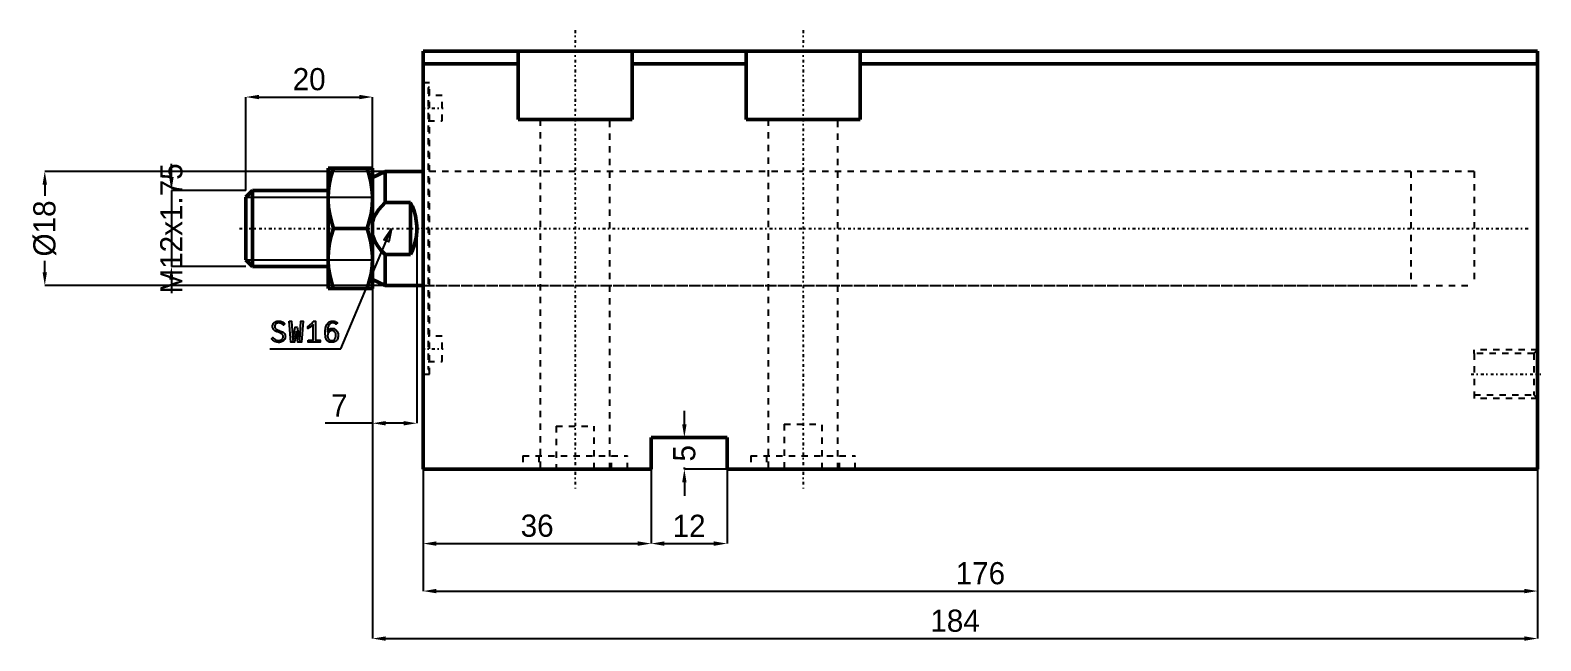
# Model space of a CAD drawing. Header units: millimetres. Extents: x -115 to 328, y -280 to 55.
# Drawn here: x 89.1 to 327.6, y -58.1 to 38.3 of the extents above; entities that cross this region are included whole.
import ezdxf

# ---------------------------------------------------------------- set-up
doc = ezdxf.new("R2010")
doc.units = ezdxf.units.MM
doc.linetypes.add('Center', pattern=[1.5, 0.45, -0.5, 0.05, -0.5])
doc.linetypes.add('Dashed', pattern=[2, 1, -1])
for name, color, linetype, lineweight in [('2d ConnectionPoints', 7, 'Continuous', 50), ('AM_0', 7, 'Continuous', 50), ('AM_5', 3, 'Continuous', 25), ('AM_7', 7, 'Center', 25), ('AM_9', 6, 'Dashed', 25)]:
    doc.layers.add(name, color=color, linetype=linetype, lineweight=lineweight)
doc.dimstyles.new('ISO-25', dxfattribs={"dimtxt": 2.5, "dimasz": 2.5, "dimexe": 1.25, "dimexo": 0.625, "dimtad": 1, "dimtxsty": 'Standard', "dimcen": 2.5, "dimadec": 0, "dimazin": 0, "dimtfac": 1, "dimtmove": 0, "dimatfit": 3, "dimfxl": 1, "dimarcsym": 0})

# ---------------------------------------------------------------- blocks, each defined once
blk = doc.blocks.new('1_JEBC_32_100ST_EX_rod_0_in_JEBC_MF_LA_32_100ST_EX_0_2')
at = {"layer": 'AM_0'}
for p, q in [((-15, 9.5), (-8, 9.5)), ((-15, 9.5), (-15, -9.5)), ((-8, 9.5), (-8, -9.5)), ((-6, 9), (-8, 8.07)), ((0, 9), (-6, 9)), ((-6, 9), (-6, 4.12)), ((-26.93, 6), (-28, 4.93)), ((-28, 4.93), (-28, -4.93)), ((-15, 6), (-26.93, 6)), ((-26.93, 6), (-26.93, -6)), ((-2, 4.12), (-6, 4.12)), ((-2, 4.12), (-2, -4.12)), ((-8.85, 0), (-14.15, 0)), ((-6, -4.12), (-2, -4.12)), ((-6, -4.12), (-6, -9)), ((-28, -4.93), (-26.93, -6)), ((-26.93, -6), (-15, -6)), ((-8, -9.5), (-15, -9.5)), ((-8, -8.07), (-6, -9)), ((-6, -9), (0, -9))]:
    blk.add_line(p, q, dxfattribs=at)
for points in [[(-14.15, 9.5), (-14.5, 8.34), (-14.77, 7.17), (-14.94, 5.97), (-15, 4.75)], [(-8, 4.75), (-8, 5.09), (-8.08, 6.2), (-8.26, 7.3), (-8.52, 8.41), (-8.85, 9.5)], [(-15, 4.75), (-15, 4.41), (-14.92, 3.3), (-14.74, 2.2), (-14.48, 1.09), (-14.15, 0)], [(-8.85, 0), (-8.5, 1.16), (-8.23, 2.33), (-8.06, 3.53), (-8, 4.75)], [(-6, 4.12), (-6.54, 3.54), (-7.03, 2.92), (-7.49, 2.24), (-7.84, 1.5), (-8, 1.04)], [(-2, -4.12), (-1.67, -3.41), (-1.41, -2.67), (-1.21, -1.91), (-1.07, -1.14), (-1.01, -0.36), (-1.01, 0.43), (-1.08, 1.21), (-1.22, 1.98), (-1.43, 2.74), (-1.7, 3.48), (-2, 4.12)], [(-14.15, 0), (-14.5, -1.16), (-14.77, -2.33), (-14.94, -3.53), (-15, -4.75)], [(-8, -4.75), (-8, -4.41), (-8.08, -3.3), (-8.26, -2.2), (-8.52, -1.09), (-8.85, 0)], [(-8, -1.04), (-7.96, -1.18), (-7.61, -2), (-7.13, -2.79), (-6.6, -3.48), (-6, -4.12)], [(-15, -4.75), (-15, -5.09), (-14.92, -6.2), (-14.74, -7.3), (-14.48, -8.41), (-14.15, -9.5)], [(-8.85, -9.5), (-8.5, -8.34), (-8.23, -7.17), (-8.06, -5.97), (-8, -4.75)]]:
    blk.add_lwpolyline(points, dxfattribs=at)
at = {"layer": 'AM_5'}
for p, q in [((-28, 4.93), (-8, 4.93)), ((-28, -4.93), (-8, -4.93))]:
    blk.add_line(p, q, dxfattribs=at)
at = {"layer": 'AM_7'}
blk.add_line((-29, 0), (174.7, 0), dxfattribs=at)
at = {"layer": 'AM_9'}
for p, q in [((166, 9), (0, 9)), ((166, 9), (166, -9)), ((0, -9), (166, -9))]:
    blk.add_line(p, q, dxfattribs=at)
blk = doc.blocks.new('2_JEBC_MF_LA_32_100ST_EX_0_body_0_in_JEBC_MF_LA_32_100ST_EX_0_2')
at = {"layer": 'AM_0'}
for p, q in [((176, 28), (0, 28)), ((0, -38), (0, 28)), ((15, 28), (15, 17.2)), ((33, 17.2), (33, 28)), ((51, 28), (51, 17.2)), ((69, 17.2), (69, 28)), ((176, -38), (176, 28)), ((15, 26), (0, 26)), ((51, 26), (33, 26)), ((176, 26), (69, 26)), ((15, 17.2), (33, 17.2)), ((51, 17.2), (69, 17.2)), ((36, -33), (36, -38)), ((48, -33), (36, -33)), ((48, -38), (48, -33)), ((36, -38), (0, -38)), ((176, -38), (48, -38))]:
    blk.add_line(p, q, dxfattribs=at)
at = {"layer": 'AM_5', "linetype": 'Dashed'}
for p, q in [((176, -19.1385), (166, -19.1385)), ((166, -19.7195), (166, -19.1385)), ((166, -26.2805), (166, -26.8615)), ((176, -26.8615), (166, -26.8615))]:
    blk.add_line(p, q, dxfattribs=at)
at = {"layer": 'AM_7'}
for p, q in [((24, 31.3), (24, -41.3)), ((60, 31.3), (60, -41.3)), ((-0.15, 19), (3.15, 19)), ((-0.15, -19), (3.15, -19)), ((165.5, -23), (176.5, -23))]:
    blk.add_line(p, q, dxfattribs=at)
at = {"layer": 'AM_9'}
for p, q in [((1, 23), (0, 23)), ((0.8, 22.25), (0.8, -22.25)), ((1, 22.25), (0.8, 22.25)), ((1, -23), (1, 23)), ((3, 21), (0.8, 21)), ((3, 17), (3, 21)), ((0.8, 17), (3, 17)), ((18.5, 17.2), (18.5, -38)), ((29.5, -38), (29.5, 17.2)), ((54.5, 17.2), (54.5, -38)), ((65.5, -38), (65.5, 17.2)), ((156, 9), (0.8, 9)), ((156, 9), (156, -9)), ((0.8, -9), (156, -9)), ((3, -17), (0.8, -17)), ((3, -21), (3, -17)), ((0.8, -21), (3, -21)), ((175.419, -19.7195), (166, -19.7195)), ((166, -19.7195), (166, -26.2805)), ((176, -19.1385), (175.419, -19.7195)), ((175.419, -19.7195), (175.419, -26.2805)), ((0, -23), (1, -23)), ((0.8, -22.25), (1, -22.25)), ((166, -26.2805), (175.419, -26.2805)), ((175.419, -26.2805), (176, -26.8615)), ((57, -30.9), (63, -30.9)), ((57, -30.9), (57, -38)), ((63, -38), (63, -30.9)), ((21, -31.2), (27, -31.2)), ((21, -31.2), (21, -38)), ((27, -38), (27, -31.2)), ((15.75, -35.9), (32.25, -35.9)), ((15.75, -35.9), (15.75, -38)), ((18.25, -35.9), (18.25, -38)), ((29.75, -38), (29.75, -35.9)), ((32.25, -38), (32.25, -35.9)), ((51.75, -35.9), (68.25, -35.9)), ((51.75, -35.9), (51.75, -38)), ((54.25, -35.9), (54.25, -38)), ((65.75, -38), (65.75, -35.9)), ((68.25, -38), (68.25, -35.9))]:
    blk.add_line(p, q, dxfattribs=at)
blk = doc.blocks.new('*D19')
at = {"layer": 'AM_5', "color": 0, "lineweight": -2}
for p, q in [((151.14, 15.95), (91.39, 15.95)), ((91.39, 13.85), (91.39, 12.08)), ((91.39, 0.05), (91.39, 1.82)), ((151.14, -2.05), (91.39, -2.05))]:
    blk.add_line(p, q, dxfattribs=at)
at = {"layer": 'AM_5', "color": 0}
for points in [[(91.74, 13.85), (91.04, 13.85), (91.39, 15.95)], [(91.04, 0.05), (91.74, 0.05), (91.39, -2.05)]]:
    blk.add_solid(points, dxfattribs=at)
at = {"layer": 'Defpoints', "color": 0}
for p in [(151.14, 15.95), (91.39, -2.05), (151.14, -2.05)]:
    blk.add_point(p, dxfattribs=at)
at = {"layer": 'AM_5', "color": 0, "insert": (91.39, 6.95), "char_height": 3.5, "attachment_point": 5, "rotation": 90}
blk.add_mtext('Ø18', dxfattribs=at)
blk = doc.blocks.new('*D20')
at = {"layer": 'AM_5', "color": 0, "lineweight": -2}
for p, q in [((111.39, 15.05), (111.39, 17.15)), ((123.14, 12.95), (111.39, 12.95)), ((111.39, 12.95), (111.39, 0.95)), ((123.14, 0.95), (111.39, 0.95)), ((111.39, -1.15), (111.39, -3.25))]:
    blk.add_line(p, q, dxfattribs=at)
at = {"layer": 'AM_5', "color": 0}
for points in [[(111.04, 15.05), (111.74, 15.05), (111.39, 12.95)], [(111.74, -1.15), (111.04, -1.15), (111.39, 0.95)]]:
    blk.add_solid(points, dxfattribs=at)
at = {"layer": 'Defpoints', "color": 0}
for p in [(123.14, 12.95), (111.39, 0.95), (123.14, 0.95)]:
    blk.add_point(p, dxfattribs=at)
at = {"layer": 'AM_5', "color": 0, "insert": (111.39, 6.95), "char_height": 3.5, "attachment_point": 5, "rotation": 90}
blk.add_mtext('M12x1.75', dxfattribs=at)
blk = doc.blocks.new('*D21')
at = {"layer": 'AM_5', "color": 0, "lineweight": -2}
for p, q in [((150.14, 6.95), (150.14, -23.8)), ((143.14, -2.05), (143.14, -23.8)), ((143.14, -23.8), (135.67, -23.8)), ((148.04, -23.8), (145.24, -23.8))]:
    blk.add_line(p, q, dxfattribs=at)
at = {"layer": 'AM_5', "color": 0}
for points in [[(145.24, -23.45), (145.24, -24.15), (143.14, -23.8)], [(148.04, -24.15), (148.04, -23.45), (150.14, -23.8)]]:
    blk.add_solid(points, dxfattribs=at)
at = {"layer": 'Defpoints', "color": 0}
for p in [(150.14, 6.95), (143.14, -2.05), (143.14, -23.8)]:
    blk.add_point(p, dxfattribs=at)
at = {"layer": 'AM_5', "color": 0, "insert": (137.89, -21), "char_height": 3.5, "attachment_point": 5}
blk.add_mtext('7', dxfattribs=at)
blk = doc.blocks.new('*D22')
at = {"layer": 'AM_5', "color": 0, "lineweight": -2}
for p, q in [((123.14, 12.95), (123.14, 27.7)), ((125.24, 27.7), (141.04, 27.7)), ((143.14, 15.95), (143.14, 27.7))]:
    blk.add_line(p, q, dxfattribs=at)
at = {"layer": 'AM_5', "color": 0}
for points in [[(125.24, 28.05), (125.24, 27.35), (123.14, 27.7)], [(141.04, 27.35), (141.04, 28.05), (143.14, 27.7)]]:
    blk.add_solid(points, dxfattribs=at)
at = {"layer": 'Defpoints', "color": 0}
for p in [(143.14, 27.7), (143.14, 15.95), (123.14, 12.95)]:
    blk.add_point(p, dxfattribs=at)
at = {"layer": 'AM_5', "color": 0, "insert": (133.14, 30.5), "char_height": 3.5, "attachment_point": 5}
blk.add_mtext('20', dxfattribs=at)
blk = doc.blocks.new('*D23')
at = {"layer": 'AM_5', "color": 0, "lineweight": -2}
for p, q in [((327.14, -26.05), (327.14, -50.3)), ((151.14, -31.05), (151.14, -50.3)), ((153.24, -50.3), (325.04, -50.3))]:
    blk.add_line(p, q, dxfattribs=at)
at = {"layer": 'AM_5', "color": 0}
for points in [[(153.24, -49.95), (153.24, -50.65), (151.14, -50.3)], [(325.04, -50.65), (325.04, -49.95), (327.14, -50.3)]]:
    blk.add_solid(points, dxfattribs=at)
at = {"layer": 'Defpoints', "color": 0}
for p in [(327.14, -26.05), (151.14, -31.05), (327.14, -50.3)]:
    blk.add_point(p, dxfattribs=at)
at = {"layer": 'AM_5', "color": 0, "insert": (239.14, -47.5), "char_height": 3.5, "attachment_point": 5}
blk.add_mtext('176', dxfattribs=at)
blk = doc.blocks.new('*D24')
at = {"layer": 'AM_5', "color": 0, "lineweight": -2}
for p, q in [((143.14, -2.05), (143.14, -57.8)), ((327.14, -26.05), (327.14, -57.8)), ((145.24, -57.8), (325.04, -57.8))]:
    blk.add_line(p, q, dxfattribs=at)
at = {"layer": 'AM_5', "color": 0}
for points in [[(145.24, -57.45), (145.24, -58.15), (143.14, -57.8)], [(325.04, -58.15), (325.04, -57.45), (327.14, -57.8)]]:
    blk.add_solid(points, dxfattribs=at)
at = {"layer": 'Defpoints', "color": 0}
for p in [(143.14, -2.05), (327.14, -26.05), (327.14, -57.8)]:
    blk.add_point(p, dxfattribs=at)
at = {"layer": 'AM_5', "color": 0, "insert": (235.14, -55), "char_height": 3.5, "attachment_point": 5}
blk.add_mtext('184', dxfattribs=at)
blk = doc.blocks.new('*D25')
at = {"layer": 'AM_5', "color": 0, "lineweight": -2}
for p, q in [((187.14, -31.05), (187.14, -42.8)), ((199.14, -31.05), (199.14, -42.8)), ((189.24, -42.8), (197.04, -42.8))]:
    blk.add_line(p, q, dxfattribs=at)
at = {"layer": 'AM_5', "color": 0}
for points in [[(189.24, -42.45), (189.24, -43.15), (187.14, -42.8)], [(197.04, -43.15), (197.04, -42.45), (199.14, -42.8)]]:
    blk.add_solid(points, dxfattribs=at)
at = {"layer": 'Defpoints', "color": 0}
for p in [(187.14, -31.05), (199.14, -31.05), (199.14, -42.8)]:
    blk.add_point(p, dxfattribs=at)
at = {"layer": 'AM_5', "color": 0, "insert": (193.14, -40), "char_height": 3.5, "attachment_point": 5}
blk.add_mtext('12', dxfattribs=at)
blk = doc.blocks.new('*D26')
at = {"layer": 'AM_5', "color": 0, "lineweight": -2}
for p, q in [((192.39, -23.95), (192.39, -21.85)), ((199.14, -26.05), (192.39, -26.05)), ((192.39, -26.05), (192.39, -26.33)), ((192.39, -31.05), (192.39, -30.77)), ((199.14, -31.05), (192.39, -31.05)), ((192.39, -33.15), (192.39, -35.25))]:
    blk.add_line(p, q, dxfattribs=at)
at = {"layer": 'AM_5', "color": 0}
for points in [[(192.04, -23.95), (192.74, -23.95), (192.39, -26.05)], [(192.74, -33.15), (192.04, -33.15), (192.39, -31.05)]]:
    blk.add_solid(points, dxfattribs=at)
at = {"layer": 'Defpoints', "color": 0}
for p in [(199.14, -26.05), (192.39, -31.05), (199.14, -31.05)]:
    blk.add_point(p, dxfattribs=at)
at = {"layer": 'AM_5', "color": 0, "insert": (192.39, -28.55), "char_height": 3.5, "attachment_point": 5, "rotation": 90}
blk.add_mtext('5', dxfattribs=at)
blk = doc.blocks.new('*D27')
at = {"layer": 'AM_5', "color": 0, "lineweight": -2}
for p, q in [((151.14, 6.95), (151.14, -42.8)), ((187.14, -31.05), (187.14, -42.8)), ((153.24, -42.8), (185.04, -42.8))]:
    blk.add_line(p, q, dxfattribs=at)
at = {"layer": 'AM_5', "color": 0}
for points in [[(153.24, -42.45), (153.24, -43.15), (151.14, -42.8)], [(185.04, -43.15), (185.04, -42.45), (187.14, -42.8)]]:
    blk.add_solid(points, dxfattribs=at)
at = {"layer": 'Defpoints', "color": 0}
for p in [(151.14, 6.95), (187.14, -31.05), (187.14, -42.8)]:
    blk.add_point(p, dxfattribs=at)
at = {"layer": 'AM_5', "color": 0, "insert": (169.14, -40), "char_height": 3.5, "attachment_point": 5}
blk.add_mtext('36', dxfattribs=at)

msp = doc.modelspace()

# ---------------------------------------------------------------- linework, layer by layer
at = {"layer": '2d ConnectionPoints'}
msp.add_point((151.136, 6.951), dxfattribs=at)
msp.add_point((151.136, 6.951), dxfattribs=at)
at = {"layer": 'AM_5'}
for p, q in [((138.136, -12.049), (146.136, 6.951)), ((126.936, -12.049), (138.136, -12.049))]:
    msp.add_line(p, q, dxfattribs=at)
for points in [[(146.136, 6.951), (145.708, 4.852), (144.934, 5.178), (146.136, 6.951)], [(127.418, -10.269), (127.418, -10.269), (127.503, -10.357), (127.63, -10.473), (127.63, -10.473), (127.756, -10.568), (127.841, -10.62), (127.841, -10.62), (127.927, -10.663), (128.058, -10.71), (128.058, -10.71), (128.194, -10.735), (128.287, -10.74), (128.287, -10.74), (128.362, -10.737), (128.473, -10.721), (128.473, -10.721), (128.583, -10.692), (128.654, -10.666), (128.654, -10.666), (128.723, -10.634), (128.817, -10.576), (128.817, -10.576), (128.899, -10.506), (128.947, -10.453), (128.947, -10.453), (128.988, -10.396), (129.032, -10.302), (129.032, -10.302), (129.056, -10.2), (129.06, -10.128), (129.06, -10.128), (129.056, -10.057), (129.033, -9.96), (129.033, -9.96), (128.991, -9.873), (128.952, -9.821), (128.952, -9.821), (128.907, -9.773), (128.833, -9.707), (128.833, -9.707), (128.75, -9.651), (128.69, -9.618), (128.69, -9.618), (128.624, -9.587), (128.511, -9.537), (128.511, -9.537), (128.38, -9.484), (128.282, -9.448), (128.1, -9.379), (128.1, -9.379), (128.019, -9.345), (127.905, -9.293), (127.905, -9.293), (127.802, -9.239), (127.739, -9.202), (127.739, -9.202), (127.679, -9.162), (127.597, -9.09), (127.597, -9.09), (127.522, -9.004), (127.476, -8.939), (127.476, -8.939), (127.436, -8.868), (127.393, -8.748), (127.393, -8.748), (127.37, -8.613), (127.366, -8.515), (127.366, -8.515), (127.37, -8.419), (127.393, -8.282), (127.393, -8.282), (127.436, -8.155), (127.476, -8.076), (127.476, -8.076), (127.524, -8.002), (127.613, -7.903), (127.613, -7.903), (127.72, -7.819), (127.802, -7.772), (127.802, -7.772), (127.892, -7.732), (128.04, -7.689), (128.04, -7.689), (128.204, -7.666), (128.321, -7.662), (128.321, -7.662), (128.408, -7.664), (128.531, -7.676), (128.531, -7.676), (128.644, -7.697), (128.715, -7.717), (128.715, -7.717), (128.781, -7.741), (128.876, -7.783), (128.876, -7.783), (128.964, -7.833), (129.02, -7.87), (129.02, -7.87), (129.074, -7.911), (129.159, -7.982), (129.159, -7.982), (129.249, -8.063), (129.311, -8.124), (129.081, -8.326), (129.081, -8.326), (129.015, -8.257), (128.909, -8.167), (128.909, -8.167), (128.795, -8.094), (128.714, -8.054), (128.714, -8.054), (128.631, -8.022), (128.507, -7.987), (128.507, -7.987), (128.384, -7.968), (128.303, -7.964), (128.303, -7.964), (128.234, -7.967), (128.138, -7.982), (128.138, -7.982), (128.049, -8.009), (127.994, -8.034), (127.994, -8.034), (127.942, -8.064), (127.874, -8.117), (127.874, -8.117), (127.817, -8.18), (127.785, -8.228), (127.785, -8.228), (127.759, -8.28), (127.73, -8.362), (127.73, -8.362), (127.714, -8.452), (127.711, -8.515), (127.711, -8.515), (127.716, -8.589), (127.737, -8.689), (127.737, -8.689), (127.777, -8.778), (127.814, -8.831), (127.814, -8.831), (127.857, -8.879), (127.929, -8.943), (127.929, -8.943), (128.01, -8.998), (128.069, -9.03), (128.069, -9.03), (128.134, -9.06), (128.248, -9.109), (128.248, -9.109), (128.381, -9.161), (128.48, -9.197), (128.48, -9.197), (128.594, -9.239), (128.747, -9.3), (128.747, -9.3), (128.878, -9.358), (128.954, -9.395), (128.954, -9.395), (129.022, -9.435), (129.118, -9.505), (129.118, -9.505), (129.204, -9.589), (129.256, -9.652), (129.256, -9.652), (129.301, -9.723), (129.35, -9.842), (129.35, -9.842), (129.376, -9.979), (129.381, -10.08), (129.381, -10.08), (129.376, -10.185), (129.348, -10.337), (129.348, -10.337), (129.295, -10.479), (129.247, -10.569), (129.247, -10.569), (129.189, -10.654), (129.086, -10.767), (129.086, -10.767), (128.962, -10.863), (128.869, -10.918), (128.869, -10.918), (128.769, -10.965), (128.608, -11.015), (128.608, -11.015), (128.435, -11.042), (128.312, -11.047), (128.312, -11.047), (128.061, -11.024), (127.712, -10.902), (127.712, -10.902), (127.394, -10.677), (127.2, -10.469), (127.418, -10.269)], [(129.995, -7.7), (130.341, -7.7), (130.555, -10.685), (130.6, -10.708), (130.946, -8.619), (131.26, -8.619), (131.601, -10.708), (131.656, -10.685), (131.851, -7.7), (132.206, -7.7), (131.924, -10.999), (131.371, -10.999), (131.119, -9.407), (131.119, -9.375), (131.092, -9.375), (131.092, -9.407), (130.803, -10.999), (130.268, -10.999), (129.995, -7.7)], [(132.961, -10.708), (133.798, -10.708), (133.798, -8.246), (133.798, -8.246), (133.753, -8.292), (133.677, -8.362), (133.677, -8.362), (133.591, -8.436), (133.528, -8.488), (133.528, -8.488), (133.462, -8.538), (133.363, -8.61), (133.363, -8.61), (133.263, -8.678), (133.195, -8.72), (133.195, -8.72), (133.13, -8.758), (133.039, -8.804), (133.039, -8.804), (132.957, -8.837), (132.906, -8.852), (132.906, -8.506), (132.906, -8.506), (132.969, -8.476), (133.067, -8.42), (133.067, -8.42), (133.17, -8.35), (133.242, -8.295), (133.242, -8.295), (133.314, -8.237), (133.42, -8.146), (133.42, -8.146), (133.521, -8.052), (133.587, -7.987), (133.587, -7.987), (133.649, -7.923), (133.732, -7.833), (133.732, -7.833), (133.803, -7.751), (133.844, -7.7), (134.135, -7.7), (134.135, -10.708), (134.895, -10.708), (134.895, -10.999), (132.961, -10.999), (132.961, -10.708)], [(136.712, -11.026), (136.712, -11.026), (136.558, -11.019), (136.353, -10.982), (136.353, -10.982), (136.179, -10.912), (136.081, -10.848), (136.081, -10.848), (135.995, -10.771), (135.887, -10.637), (135.887, -10.637), (135.804, -10.479), (135.763, -10.361), (135.763, -10.361), (135.731, -10.233), (135.697, -10.021), (135.697, -10.021), (135.678, -9.785), (135.675, -9.616), (135.675, -9.616), (135.686, -9.268), (135.743, -8.804), (135.743, -8.804), (135.85, -8.41), (135.949, -8.187), (135.949, -8.187), (136.071, -8), (136.302, -7.798), (136.302, -7.798), (136.589, -7.689), (136.812, -7.669), (136.812, -7.669), (136.919, -7.672), (137.066, -7.688), (137.066, -7.688), (137.197, -7.719), (137.274, -7.748), (137.274, -7.748), (137.346, -7.782), (137.446, -7.841), (137.446, -7.841), (137.538, -7.909), (137.595, -7.96), (137.344, -8.164), (137.344, -8.164), (137.312, -8.127), (137.254, -8.077), (137.254, -8.077), (137.186, -8.033), (137.134, -8.009), (137.134, -8.009), (137.078, -7.988), (136.986, -7.965), (136.986, -7.965), (136.885, -7.953), (136.812, -7.951), (136.812, -7.951), (136.697, -7.96), (136.545, -8.006), (136.545, -8.006), (136.415, -8.093), (136.342, -8.174), (136.342, -8.174), (136.279, -8.266), (136.199, -8.415), (136.199, -8.415), (136.139, -8.578), (136.109, -8.693), (136.109, -8.693), (136.085, -8.815), (136.055, -9.005), (136.055, -9.005), (136.032, -9.207), (136.02, -9.347), (136.02, -9.347), (136.071, -9.25), (136.157, -9.121), (136.157, -9.121), (136.255, -9.015), (136.326, -8.957), (136.326, -8.957), (136.403, -8.909), (136.527, -8.857), (136.527, -8.857), (136.662, -8.83), (136.758, -8.824), (136.758, -8.824), (136.87, -8.831), (137.029, -8.864), (137.029, -8.864), (137.176, -8.925), (137.267, -8.982), (137.267, -8.982), (137.351, -9.05), (137.462, -9.166), (137.462, -9.166), (137.555, -9.302), (137.607, -9.402), (137.607, -9.402), (137.65, -9.508), (137.697, -9.673), (137.697, -9.673), (137.722, -9.844), (137.727, -9.962), (137.727, -9.962), (137.721, -10.084), (137.694, -10.258), (137.694, -10.258), (137.643, -10.418), (137.596, -10.518), (137.596, -10.518), (137.539, -10.611), (137.44, -10.733), (137.44, -10.733), (137.322, -10.836), (137.233, -10.893), (137.233, -10.893), (137.138, -10.941), (136.987, -10.993), (136.987, -10.993), (136.825, -11.021), (136.712, -11.026)], [(136.717, -10.74), (136.717, -10.74), (136.799, -10.736), (136.912, -10.715), (136.912, -10.715), (137.014, -10.676), (137.075, -10.64), (137.075, -10.64), (137.131, -10.596), (137.204, -10.52), (137.204, -10.52), (137.264, -10.429), (137.297, -10.361), (137.297, -10.361), (137.324, -10.287), (137.353, -10.168), (137.353, -10.168), (137.369, -10.04), (137.372, -9.948), (137.372, -9.948), (137.369, -9.862), (137.354, -9.74), (137.354, -9.74), (137.327, -9.626), (137.301, -9.554), (137.301, -9.554), (137.27, -9.487), (137.213, -9.398), (137.213, -9.398), (137.143, -9.321), (137.09, -9.277), (137.09, -9.277), (137.031, -9.24), (136.933, -9.2), (136.933, -9.2), (136.823, -9.179), (136.744, -9.175), (136.744, -9.175), (136.661, -9.179), (136.546, -9.202), (136.546, -9.202), (136.441, -9.244), (136.376, -9.284), (136.376, -9.284), (136.317, -9.331), (136.239, -9.413), (136.239, -9.413), (136.173, -9.509), (136.136, -9.581), (136.136, -9.581), (136.106, -9.658), (136.073, -9.78), (136.073, -9.78), (136.056, -9.911), (136.052, -10.003), (136.052, -10.003), (136.055, -10.086), (136.072, -10.205), (136.072, -10.205), (136.102, -10.315), (136.13, -10.384), (136.13, -10.384), (136.163, -10.448), (136.225, -10.533), (136.225, -10.533), (136.299, -10.605), (136.356, -10.645), (136.356, -10.645), (136.418, -10.679), (136.521, -10.716), (136.521, -10.716), (136.634, -10.736), (136.717, -10.74)]]:
    msp.add_lwpolyline(points, dxfattribs=at)

# ---------------------------------------------------------------- block references
for name in ['2_JEBC_MF_LA_32_100ST_EX_0_body_0_in_JEBC_MF_LA_32_100ST_EX_0_2', '1_JEBC_32_100ST_EX_rod_0_in_JEBC_MF_LA_32_100ST_EX_0_2']:
    msp.add_blockref(name, (151.136, 6.951))

# ---------------------------------------------------------------- dimensions: what is measured, and where the dimension line sits
for base, p1, p2, text, picture, middle in [((143.136, 27.701), (123.136, 12.951), (143.136, 15.951), '20', '*D22', (133.136, 27.701)), ((143.136, -23.799), (150.136, 6.951), (143.136, -2.049), '7', '*D21', (137.886, -23.799)), ((187.136, -42.799), (151.136, 6.951), (187.136, -31.049), '36', '*D27', (169.136, -42.799)), ((327.136, -57.799), (143.136, -2.049), (327.136, -26.049), '184', '*D24', (235.136, -57.799)), ((327.136, -50.299), (151.136, -31.049), (327.136, -26.049), '176', '*D23', (239.136, -50.299)), ((199.136, -42.799), (187.136, -31.049), (199.136, -31.049), '12', '*D25', (193.136, -42.799))]:
    dim = msp.add_linear_dim(base=base, p1=p1, p2=p2, text=text, dimstyle='ISO-25', override={"dimtxt": 3.5, "dimasz": 2.1, "dimexe": 0, "dimexo": 0, "dimgap": 1.05}, dxfattribs=at)
    dim.commit()
    dim.dimension.update_dxf_attribs({"geometry": picture, "text_midpoint": middle, "dimtype": 160})
for base, p1, p2, text, picture, middle in [((111.386, 0.951), (123.136, 12.951), (123.136, 0.951), 'M12x1.75', '*D20', (111.386, 6.951)), ((91.386, -2.049), (151.136, 15.951), (151.136, -2.049), 'Ø18', '*D19', (91.386, 6.951)), ((192.386, -31.049), (199.136, -26.049), (199.136, -31.049), '5', '*D26', (192.386, -28.549))]:
    dim = msp.add_linear_dim(base=base, p1=p1, p2=p2, angle=90, text=text, dimstyle='ISO-25', override={"dimtxt": 3.5, "dimasz": 2.1, "dimexe": 0, "dimexo": 0, "dimgap": 1.05}, dxfattribs=at)
    dim.commit()
    dim.dimension.update_dxf_attribs({"geometry": picture, "text_midpoint": middle, "dimtype": 160, "text_rotation": 90})

doc.saveas('drawing.dxf')
